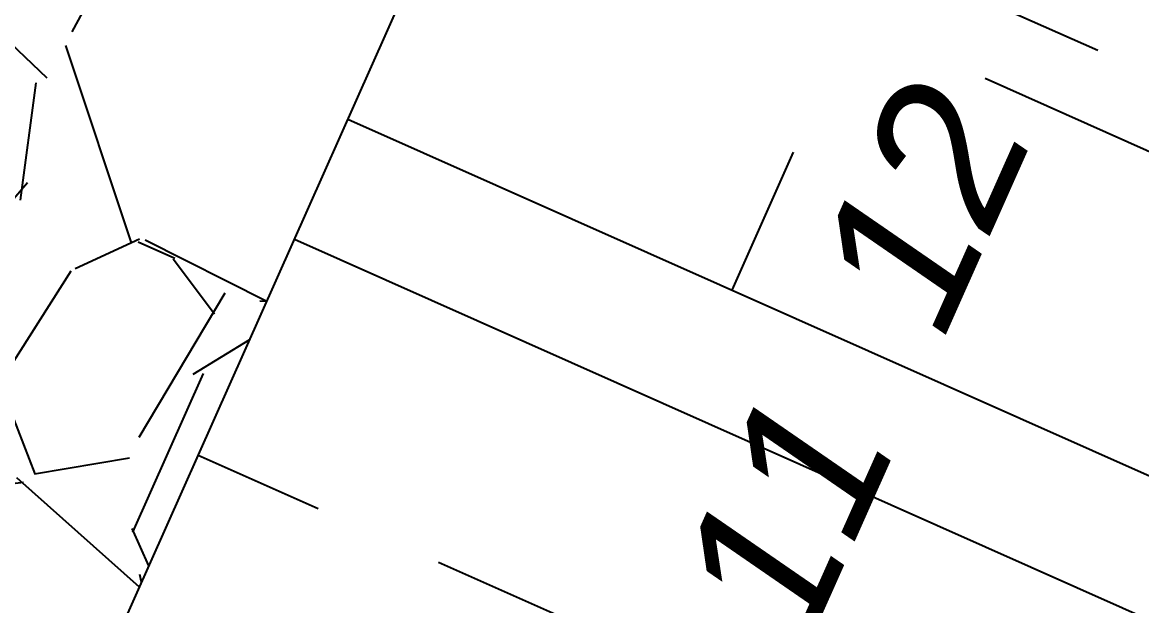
# Model space of a CAD drawing. Header units: millimetres. Extents: x 525387 to 527545, y 2235066 to 2235448.
# Drawn here: x 525604.421 to 525605.273, y 2235281.991 to 2235282.434 of the extents above; entities that cross this region are included whole.
import ezdxf
from ezdxf.enums import TextEntityAlignment as Align

# ---------------------------------------------------------------- set-up
doc = ezdxf.new("R2010")
doc.units = ezdxf.units.MM
doc.linetypes.add('JIS_02_1.0', pattern=[2, 1, -1])
for name, color, linetype in [('auxiliar', 6, 'Continuous'), ('pie de plano', 7, 'Continuous'), ('PISOS', 7, 'Continuous')]:
    doc.layers.add(name, color=color, linetype=linetype)
doc.layers.add('jardin', color=72, linetype='Continuous', lineweight=5)
doc.layers.add('muro', color=5, linetype='Continuous', lineweight=35)
doc.styles.add('ARIAL', font='ariali.ttf')

# ---------------------------------------------------------------- blocks, each defined once
blk = doc.blocks.new('ACBAÑA 2 R')
at = {"layer": 'muro', "linetype": 'Continuous', "lineweight": -3}
h = blk.add_hatch(dxfattribs=at)
h.set_pattern_fill('GRAVEL', color=41, scale=0.02)
h.set_pattern_definition([(228.0127875, (-693.6311720338417, -50.53532700007781), (-4.064000000319163, -4.571999999716358), [0.06834428800000002, -6.766096727913001]), (184.969741, (-693.6768920338945, -50.58612699992955), (6.095999997588102, 0.5080000289395848), [0.117280944, -11.61080977870479]), (132.5104471, (-693.7937320339261, -50.59628699999303), (5.080000002145499, -5.587999998049193), [0.08269630400000003, -8.18694455882]), (267.273689, (-693.9918520338833, -50.72328699985519), (0.508000001063945, 10.15999999994663), [0.106800904, -10.57328748514759]), (292.83365418, (-693.9969320339151, -50.82996700005606), (-2.540000000212682, 6.095999999911093), [0.10472674, -10.36796154906879]), (357.2736889999999, (-693.956292033894, -50.92648700019345), (-10.15999999994663, 0.5080000010639457), [0.106800904, -10.57328748514759]), (37.69424047, (-693.849612033926, -50.93156700022519), (-6.60399999970718, -5.080000000380084), [0.141238732, -13.9826230628494]), (72.25532837, (-693.7378520339262, -50.84520700015128), (3.556000000955859, 11.17599999969577), [0.133343904, -13.201051320381]), (121.42956562, (-693.6972120339051, -50.71820699982345), (-4.064000000576625, 6.603999999645205), [0.1071626, -10.6091091397424]), (175.2363583, (-693.753092033905, -50.62676700018346), (5.587999999919906, -0.5080000008778514), [0.122342656, -5.994787389999997]), (222.3974378, (-693.8750120338518, -50.61660700011998), (-6.095999999804933, -5.5880000002128), [0.158215584, -15.6633545024354]), (138.81407483, (-693.4889320338843, -50.72836699988693), (-3.555999999786702, 3.048000000247837), [0.054000908, -5.346113164868801]), (171.4692344, (-693.5295720339054, -50.69280700013041), (6.604000000177932, -1.015999998847469), [0.102736396, -10.170927799408]), (225, (-693.6311720338417, -50.6775670000352), (-7.105427357601003e-17, -0.508000000000048), [0.07184186800000002, -0.6465786216856001]), (203.19859051, (-693.6667320338311, -50.61660700011998), (2.540000000069218, 1.015999999821867), [0.03868826399999997, -3.830124473778798]), (291.80140949, (-693.7022920339368, -50.6318470002152), (-0.5080000001062992, 1.523999999964575), [0.05471312400000002, -2.680950598]), (30.96375653, (-693.6819720339263, -50.68264700006694), (1.524000000037277, 1.015999999944225), [0.08886393199999995, -2.873259630581999]), (161.56505118, (-693.6057720339159, -50.63692700024694), (1.016000000026517, -0.5079999999467508), [0.06425742800000002, -1.5421796233656]), (16.389540334, (-693.9969320339151, -50.6318470002152), (5.08000000000003, 1.524000000000049), [0.09001760000000003, -8.911765334507802]), (70.34617594, (-693.9105720338412, -50.60644700005651), (-2.032000000185863, -5.587999999934083), [0.075519788, -7.476443135640001]), (293.19859051, (-693.6057720339159, -50.53532700007781), (-1.015999999822653, 2.540000000071057), [0.07737601999999995, -3.791436717778798]), (343.6104596700001, (-693.5752920338418, -50.60644700005651), (-5.080000000106459, 1.523999999644572), [0.09001759999999996, -8.911765334507992]), (339.44395478, (-693.9969320339151, -50.94680699985474), (-2.539999999999973, 1.016000000000042), [0.08680703999999993, -4.253546862621198]), (294.7751406, (-693.9156520338729, -50.97728700004518), (-2.540000003023386, 5.587999998625452), [0.072734424, -7.200718676144002]), (66.80140949, (-693.6006920338841, -51.04332699999213), (1.01599999984046, 2.540000000063861), [0.07737602000000002, -3.7914367177788]), (17.35402464, (-693.5702120339265, -50.97220700001344), (-6.603999999868606, -2.032000000426493), [0.08515654800000004, -8.430475196040002]), (69.44395478, (-693.849612033926, -51.04332699999213), (-1.016000000017692, -2.539999999992927), [0.04340352, -4.296950382621201]), (101.309932474, (-693.6311720338417, -51.04332699999213), (-0.50800000000008, 2.032000000000074), [0.02590292, -2.564398992905201]), (165.963756532, (-693.6362520338735, -51.01792699983343), (1.523999999999903, -0.507999999999973), [0.10472674, -1.9898109178138]), (186.00900596, (-693.7378520339262, -50.9925270001404), (5.079999999973075, 0.5080000002658708), [0.09705339999999994, -9.608272972667393]), (303.69006753, (-693.6819720339263, -50.72836699988693), (-0.5080000000705939, 1.015999999964741), [0.073264776, -1.758355271936]), (353.15722659, (-693.6413320339052, -50.7893270002678), (8.636000000053137, -1.015999999547879), [0.127911352, -12.6632018130062]), (60.9453959, (-693.5143320339266, -50.80456699989736), (-2.032000000055938, -3.555999999968051), [0.05230164800000001, -5.177878463622001]), (90, (-693.4889320338843, -50.75884700007737), (-0.5080000000000001, 0.5080000000000001), [0.03048000000000001, -0.4775200000000001]), (120.25643716, (-693.7480120338732, -50.97728700004518), (2.031999999751434, -3.55600000014196), [0.07057339200000001, -6.986788154640001]), (48.01278749999999, (-693.7835720338626, -50.91632700012997), (4.064000000335069, 4.571999999702042), [0.136688576, -6.697752439913001]), (0, (-693.6921320338733, -50.81472699996084), (0.5080000000000001, 0.5080000000000001), [0.13208, -0.3759200000000001]), (325.3048465, (-693.560052033863, -50.81472699996084), (5.080000001924307, -3.555999997250916), [0.08032191200000001, -7.951863344828002]), (254.0546040999999, (-693.4940120339161, -50.8604470002465), (-0.5079999999645114, -2.03200000000895), [0.073965816, -3.624330007754401]), (207.64597536, (-693.5143320339266, -50.93156700022519), (-9.652000000354672, -5.079999999326152), [0.12042902, -11.92249288458759]), (175.42607874, (-693.6210120338947, -50.98744700010866), (-6.603999999999767, 0.5079999999998956), [0.127405892, -12.613169291248])])
h.paths.add_polyline_path([(3.35999999998603, 6.399999999906868), (3.260000688023865, 6.574999999720603), (3.349999999976717, 6.574999999720603), (3.349999999976717, 6.625), (3.350055045448244, 6.800055045168847), (1.399999999906868, 6.799999999813735), (1.399999999906868, 6.399999999906868)])
at = {"layer": 'auxiliar', "linetype": 'JIS_02_1.0', "lineweight": -3, "ltscale": 0.1}
for p, q in [((2.419999999925494, 6.399999999906868), (2.419999999925494, 5.5)), ((2.979999999981374, 6.399999999906868), (2.979999999981374, 5.5))]:
    blk.add_line(p, q, dxfattribs=at)
at = {"layer": 'muro', "linetype": 'Continuous', "lineweight": -3}
blk.add_line((1.399999999906868, 6.399999999906868), (3.349999999976717, 6.399999999906868), dxfattribs=at)
at = {"layer": 'muro', "color": 3, "linetype": 'Continuous', "lineweight": -3}
for p, q in [((2.599999999976717, 6.399999999906868), (2.599999999976717, 5.599999999627471)), ((2.699999999953434, 6.399999999906868), (2.699999999953434, 5.5))]:
    blk.add_line(p, q, dxfattribs=at)
at = {"layer": 'PISOS', "color": 41, "linetype": 'Continuous', "lineweight": -3}
for p, q in [((2.699999999953434, 6.080002999864519), (2.814877966069616, 6.080002999864519)), ((2.925367966061458, 5.674873000010848), (2.925367966061458, 5.969512999989092))]:
    blk.add_line(p, q, dxfattribs=at)
at = {"layer": 'pie de plano', "lineweight": -3, "style": 'ARIAL'}
for s, p in [('12', (2.7310736955842, 6.029530921485275)), ('11', (2.47212124906946, 6.028895542491227))]:
    blk.add_text(s, height=0.112, dxfattribs=at).set_placement(p, align=Align.TOP_LEFT)

msp = doc.modelspace()

# ---------------------------------------------------------------- hatches: boundary and pattern name
at = {"layer": 'jardin'}
h = msp.add_hatch(dxfattribs=at)
h.set_pattern_fill('GRASS', color=72, scale=0.025)
h.set_pattern_definition([(90, (194.1935024295235, -22.17156315827742), (-0.449012806, 0.449012806), [0.1190625, -0.778963112]), (45, (194.1935024295235, -22.17156315827742), (-0.4490128060534577, 0.4490128060534577), [0.1190625, -0.5159375]), (135, (194.1935024295235, -22.17156315827742), (-0.4490128060534577, -0.4490128060534576), [0.1190625, -0.5159375])])
edge = h.paths.add_edge_path()
edge.add_line((525532.9685651099, 2235265.018777107), (525533.3434039074, 2235265.946524886))
edge.add_line((525533.3434039074, 2235265.946524886), (525531.9062651811, 2235266.527166621))
edge.add_line((525531.9062651811, 2235266.527166621), (525534.1539047417, 2235272.090269749))
edge.add_line((525534.1539047417, 2235272.090269749), (525536.193709222, 2235271.266135243))
edge.add_line((525536.193709222, 2235271.266135243), (525536.562877167, 2235272.179857971))
edge.add_line((525536.562877167, 2235272.179857971), (525545.1662853189, 2235268.821973717))
edge.add_line((525545.1662853189, 2235268.821973717), (525547.3497467478, 2235274.82330218))
edge.add_line((525547.3497467478, 2235274.82330218), (525544.7313748535, 2235273.015255336))
edge.add_line((525544.7313748535, 2235273.015255336), (525543.2781960585, 2235272.639106617))
edge.add_line((525543.2781960585, 2235272.639106617), (525541.1485370866, 2235273.090486108))
edge.add_line((525541.1485370866, 2235273.090486108), (525539.9398361517, 2235273.743141092))
edge.add_line((525539.9398361517, 2235273.743141092), (525538.2110542965, 2235276.000038548))
edge.add_line((525538.2110542965, 2235276.000038548), (525537.3736256876, 2235277.555641114))
edge.add_line((525537.3736256876, 2235277.555641114), (525537.8291464725, 2235279.042329289))
edge.add_line((525537.8291464725, 2235279.042329289), (525538.5619413613, 2235280.955201727))
edge.add_line((525538.5619413613, 2235280.955201727), (525539.6831508342, 2235281.758453705))
edge.add_line((525539.6831508342, 2235281.758453705), (525542.1579888097, 2235281.527801211))
edge.add_line((525542.1579888097, 2235281.527801211), (525543.0625858817, 2235281.397905624))
edge.add_line((525543.0625858817, 2235281.397905624), (525544.237610196, 2235281.544910648))
edge.add_line((525544.237610196, 2235281.544910648), (525545.2389396823, 2235280.937943125))
edge.add_line((525545.2389396823, 2235280.937943125), (525545.3998439282, 2235280.590086101))
edge.add_line((525545.3998439282, 2235280.590086101), (525546.3509289569, 2235280.368002899))
edge.add_line((525546.3509289569, 2235280.368002899), (525547.600497491, 2235279.717446517))
edge.add_line((525547.600497491, 2235279.717446517), (525548.5040015223, 2235277.995816217))
edge.add_line((525548.5040015223, 2235277.995816217), (525549.4494635365, 2235280.59445525))
edge.add_line((525549.4494635365, 2235280.59445525), (525547.0341694856, 2235282.223591658))
edge.add_arc((525553.4010597232, 2235290.10956279), 10.13537527618222, 170.284472681075, 231.0836617792268, ccw=False)
edge.add_line((525543.4110483121, 2235291.819973266), (525550.0208712292, 2235308.245539475))
edge.add_arc((525555.8299656212, 2235305.755869185), 6.320129413924658, 80.38193008596693, 156.8009227968103, ccw=False)
edge.add_line((525556.8859309562, 2235311.987159021), (525568.065963876, 2235310.309437103))
edge.add_line((525568.065963876, 2235310.309437103), (525571.100602373, 2235308.445894439))
edge.add_line((525571.100602373, 2235308.445894439), (525574.6095270728, 2235309.283263758))
edge.add_line((525574.6095270728, 2235309.283263758), (525591.9766387951, 2235306.280143735))
edge.add_line((525591.9766387951, 2235306.280143735), (525597.5764745408, 2235303.843793575))
edge.add_line((525597.5764745408, 2235303.843793575), (525606.9181822436, 2235297.037171795))
edge.add_line((525606.9181822436, 2235297.037171795), (525607.4802795019, 2235296.512781397))
edge.add_line((525607.4802795019, 2235296.512781397), (525607.7313576707, 2235296.885019429))
edge.add_line((525607.7313576707, 2235296.885019429), (525605.0168321515, 2235299.331365688))
edge.add_line((525605.0168321515, 2235299.331365688), (525606.1571826885, 2235308.315870588))
edge.add_line((525606.1571826885, 2235308.315870588), (525587.9557378056, 2235310.626073285))
edge.add_line((525587.9557378056, 2235310.626073285), (525576.383262146, 2235312.094899778))
edge.add_line((525576.383262146, 2235312.094899778), (525549.9333449753, 2235316.064083598))
edge.add_line((525549.9333449753, 2235316.064083598), (525525.9451853664, 2235256.452939874))
edge.add_line((525525.9451853664, 2235256.452939874), (525533.2269897189, 2235254.979274598))
edge.add_arc((525533.8274825849, 2235265.506826035), 10.54466362321378, 266.7353789843571, 327.767703411439)
edge.add_arc((525538.862284269, 2235264.345332306), 5.916612411177084, 311.0411354373542, 382.0561272641166)
edge.add_line((525544.3458979388, 2235266.567107169), (525544.7558909323, 2235267.693988821))
edge.add_line((525544.7558909323, 2235267.693988821), (525540.3056363409, 2235269.430909766))
edge.add_line((525540.3056363409, 2235269.430909766), (525538.1183970077, 2235264.017302446))
edge.add_line((525538.1183970077, 2235264.017302446), (525535.220947462, 2235265.18794805))
edge.add_line((525535.220947462, 2235265.18794805), (525534.8463408679, 2235264.260764197))
edge.add_line((525534.8463408679, 2235264.260764197), (525534.1128909915, 2235263.949433194))
edge.add_arc((525532.2472092394, 2235263.099885316), 2.049999999645656, -100.03482796230941, 24.482393480616622, ccw=False)
edge.add_line((525531.890003354, 2235261.081246181), (525531.4886372016, 2235260.087830096))
edge.add_arc((525530.6343550509, 2235259.107931118), 1.299999999730877, -272.9178751744206, 48.917875213800016, ccw=False)
edge.add_line((525530.7005309252, 2235260.4062457), (525531.1018970774, 2235261.399661786))
edge.add_arc((525532.2472092387, 2235263.099885316), 2.049999999851757, 69.39759662553149, 236.0348279646576, ccw=False)
h.paths.add_polyline_path([(525537.1375270657, 2235274.936899961), (525536.4819655273, 2235273.314328216), (525534.905752974, 2235273.951159425), (525535.5613145124, 2235275.573731171)], flags=16)
at = {"layer": 'PISOS'}
h = msp.add_hatch(dxfattribs=at)
h.set_pattern_fill('HONEY', color=9, scale=0.09)
h.set_pattern_definition([(0, (-1981.939004174666, -211.1523106675595), (0.428625, 0.24746675805), [0.2857499999999999, -0.5714999999999999]), (120, (-1981.939004174666, -211.1523106675595), (-0.4286249990634771, 0.2474667596721052), [0.2857499999999998, -0.5714999999999996]), (59.99999999999999, (-1981.939004174666, -211.1523106675595), (9.36522819294794e-10, 0.494933517722105), [-0.5714999999999999, 0.2857499999999999])])
edge = h.paths.add_edge_path()
edge.add_line((525606.9532373651, 2235293.587946526), (525607.2363289868, 2235294.00764637))
edge.add_line((525607.2363289868, 2235294.00764637), (525606.3479130142, 2235294.836465225))
edge.add_line((525606.3479130142, 2235294.836465225), (525605.8445237541, 2235294.090161281))
edge.add_arc((525605.9721426611, 2235292.896966655), 1.199999999830135, 96.10489892490847, 124.1823590114058)
edge.add_line((525605.2979482228, 2235293.889670971), (525594.7123011063, 2235301.60266077))
edge.add_line((525594.7123011063, 2235301.60266077), (525591.0525401771, 2235303.194932317))
edge.add_line((525591.0525401771, 2235303.194932317), (525575.182638465, 2235305.939154865))
edge.add_line((525575.182638465, 2235305.939154865), (525574.2028669307, 2235306.540823254))
edge.add_line((525574.2028669307, 2235306.540823254), (525573.5749101448, 2235305.518243049))
edge.add_line((525573.5749101448, 2235305.518243049), (525574.7510732597, 2235304.795972457))
edge.add_line((525574.7510732597, 2235304.795972457), (525577.9330706495, 2235304.24574164))
edge.add_line((525577.9330706495, 2235304.24574164), (525579.0839622102, 2235298.82506341))
edge.add_line((525579.0839622102, 2235298.82506341), (525578.0409486827, 2235296.482416672))
edge.add_line((525578.0409486827, 2235296.482416672), (525577.7984083681, 2235295.937662207))
edge.add_line((525577.7984083681, 2235295.937662207), (525576.9142228351, 2235295.426904986))
edge.add_line((525576.9142228351, 2235295.426904986), (525575.7266137406, 2235295.955662622))
edge.add_line((525575.7266137406, 2235295.955662622), (525574.6303591912, 2235296.443746593))
edge.add_line((525574.6303591912, 2235296.443746593), (525574.2236225482, 2235295.530201136))
edge.add_line((525574.2236225482, 2235295.530201136), (525575.3198770975, 2235295.042117164))
edge.add_line((525575.3198770975, 2235295.042117164), (525574.1301672953, 2235292.369985199))
edge.add_line((525574.1301672953, 2235292.369985199), (525575.226421845, 2235291.881901227))
edge.add_line((525575.226421845, 2235291.881901227), (525575.9362163139, 2235293.476125706))
edge.add_line((525575.9362163139, 2235293.476125706), (525578.7361371672, 2235295.093523571))
edge.add_line((525578.7361371672, 2235295.093523571), (525580.3387425096, 2235298.693034103))
edge.add_line((525580.3387425096, 2235298.693034103), (525579.2065739105, 2235304.025527525))
edge.add_line((525579.2065739105, 2235304.025527525), (525590.7060031955, 2235302.037046834))
edge.add_line((525590.7060031955, 2235302.037046834), (525594.1124133674, 2235300.55500194))
edge.add_line((525594.1124133674, 2235300.55500194), (525595.0989541203, 2235299.836181571))
edge.add_line((525595.0989541203, 2235299.836181571), (525590.2276901774, 2235288.895143621))
edge.add_line((525590.2276901774, 2235288.895143621), (525591.3239447267, 2235288.407059649))
edge.add_line((525591.3239447267, 2235288.407059649), (525593.5868117566, 2235293.489542213))
edge.add_line((525593.5868117566, 2235293.489542213), (525595.8714388438, 2235292.472360698))
edge.add_line((525595.8714388438, 2235292.472360698), (525596.2781754866, 2235293.385906155))
edge.add_line((525596.2781754866, 2235293.385906155), (525593.9935483993, 2235294.40308767))
edge.add_line((525593.9935483993, 2235294.40308767), (525596.0907676786, 2235299.113519294))
edge.add_line((525596.0907676786, 2235299.113519294), (525605.4887313502, 2235292.265907888))
edge.add_arc((509013.475930431, 2231769.083826202), 16961.94861348718, 11.982317951034474, 11.98824039447959, ccw=False)
edge.add_line((525605.8528204352, 2235290.550836786), (525603.4026747464, 2235285.047719467))
edge.add_line((525603.4026747464, 2235285.047719467), (525601.4293808372, 2235283.90782962))
edge.add_line((525601.4293808372, 2235283.90782962), (525602.7841985535, 2235283.30462591))
edge.add_line((525602.7841985535, 2235283.30462591), (525604.3404035454, 2235284.203580832))
edge.add_line((525604.3404035454, 2235284.203580832), (525604.4625333886, 2235284.477888951))
edge.add_line((525604.4625333886, 2235284.477888951), (525605.0559553527, 2235284.213680469))
edge.add_line((525605.0559553527, 2235284.213680469), (525605.4626919958, 2235285.127225927))
edge.add_line((525605.4626919958, 2235285.127225927), (525604.8692700317, 2235285.391434408))
edge.add_line((525604.8692700317, 2235285.391434408), (525607.1030780211, 2235290.408649298))
edge.add_arc((525607.8525471875, 2235277.282750833), 13.14727783833425, 86.73204505863089, 93.26795494136911, ccw=False)
edge.add_line((525608.6020163539, 2235290.408649298), (525613.3509928689, 2235285.978245751))
edge.add_line((525613.3509928689, 2235285.978245751), (525616.8472891089, 2235282.513170424))
edge.add_line((525616.8472891089, 2235282.513170424), (525619.2713198636, 2235279.954865594))
edge.add_line((525619.2713198636, 2235279.954865594), (525608.9483517003, 2235276.515085535))
edge.add_line((525608.9483517003, 2235276.515085535), (525601.468371776, 2235279.843725831))
edge.add_line((525601.468371776, 2235279.843725831), (525600.9616807719, 2235278.705679202))
edge.add_line((525600.9616807719, 2235278.705679202), (525608.5464596847, 2235275.33040119))
edge.add_line((525608.5464596847, 2235275.33040119), (525609.4136088317, 2235272.728039155))
edge.add_line((525609.4136088317, 2235272.728039155), (525614.1571920078, 2235274.30867784))
edge.add_line((525614.1571920078, 2235274.30867784), (525613.3542545586, 2235276.718337057))
edge.add_line((525613.3542545586, 2235276.718337057), (525620.1822073393, 2235278.993521426))
edge.add_line((525620.1822073393, 2235278.993521426), (525621.7364663732, 2235277.353167489))
edge.add_line((525621.7364663732, 2235277.353167489), (525623.3735464438, 2235275.625404818))
edge.add_line((525623.3735464438, 2235275.625404818), (525624.6813222884, 2235274.194607804))
edge.add_line((525624.6813222884, 2235274.194607804), (525627.0727686713, 2235267.017746364))
edge.add_line((525627.0727686713, 2235267.017746364), (525631.696335101, 2235268.558393527))
edge.add_line((525631.696335101, 2235268.558393527), (525630.1964513537, 2235270.141360173))
edge.add_arc((525634.918613206, 2235276.55946054), 7.968113006474778, 218.7716957525168, 233.6559660680781, ccw=False)
edge.add_line((525628.7062945096, 2235271.569678852), (525624.2520331242, 2235276.442948166))
edge.add_line((525624.2520331242, 2235276.442948166), (525622.607546089, 2235278.178528094))
edge.add_line((525622.607546089, 2235278.178528094), (525617.7053978947, 2235283.352220457))
edge.add_line((525617.7053978947, 2235283.352220457), (525614.1828331029, 2235286.843329764))
edge.add_line((525614.1828331029, 2235286.843329764), (525606.9532373651, 2235293.587946526))

# ---------------------------------------------------------------- block references
at = {"layer": 'muro', "rotation": 66}
msp.add_blockref('ACBAÑA 2 R', (525609.4174127382, 2235277.291239464), dxfattribs=at)

doc.saveas('drawing.dxf')
